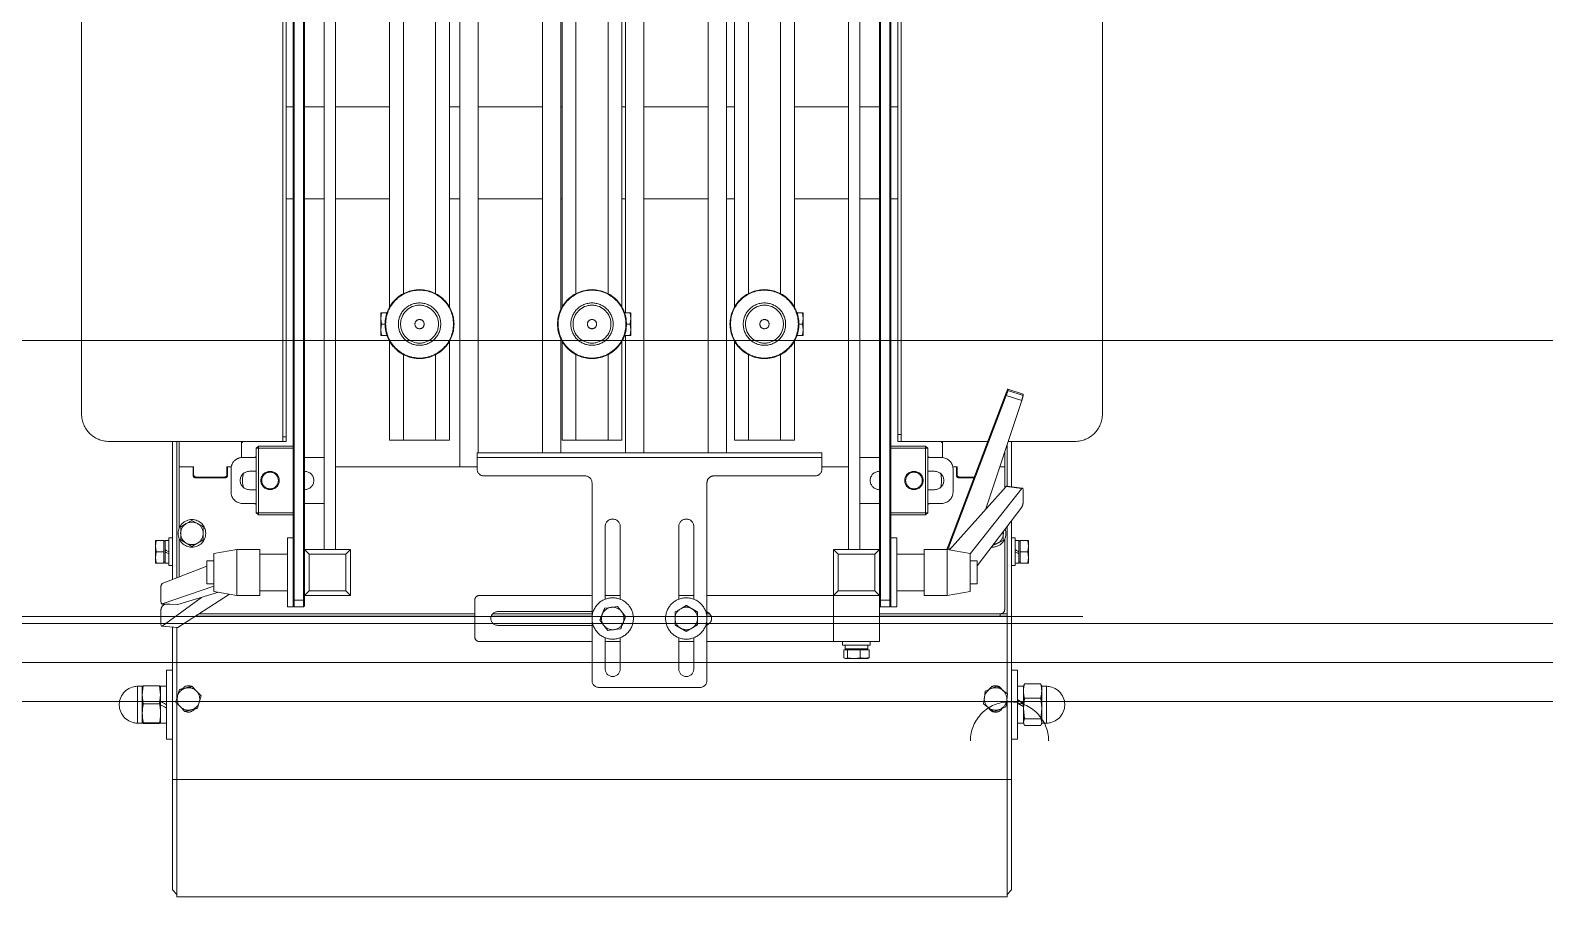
# Model space of a CAD drawing. Extents: x -681219 to -550379, y -242630 to -158199.
# Drawn here: x -668273 to -667614, y -215296 to -214919 of the extents above; entities that cross this region are included whole.
import ezdxf

# ---------------------------------------------------------------- set-up
doc = ezdxf.new("R2010")
doc.units = 0
doc.header["$LTSCALE"] = 1000
doc.linetypes.add('DASHED2', pattern=[9.525, 6.35, -3.175])
doc.linetypes.add('HIDDEN', pattern=[9.525, 6.35, -3.175])
doc.layers.get('0').update_dxf_attribs({"linetype": 'CONTINUOUS'})
doc.layers.add('future', color=4, linetype='DASHED2', lineweight=0)

# ---------------------------------------------------------------- blocks, each defined once
blk = doc.blocks.new('A$Caddf9ae6')
at = {"color": 0}
for p, q in [((-1277.67, 1320.97), (-1277.67, -2435.99)), ((-1294.67, 1303.97), (-1294.67, -2418.99)), ((-1260.67, -2418.99), (-1260.67, 1303.97)), ((-1257.67, 651.97), (-1257.67, -2442.03))]:
    blk.add_line(p, q, dxfattribs=at)
at = {"color": 0, "linetype": 'HIDDEN'}
for p, q in [((-1137.67, 1167.97), (-1137.67, -2292.03)), ((-783.51, 660.5), (-1169.51, 660.5)), ((-1181.51, 619.45), (-1181.51, 648.5)), ((-1305.04, 633.65), (-1303.6, 634.1)), ((-1305.04, 626.55), (-1305.04, 633.65)), ((-1304, 634.1), (-1304.45, 633.93)), ((-1304, 636.1), (-1288, 636.1)), ((-1304, 636.1), (-1304, 634.1)), ((-1303.6, 634.1), (-1304, 634.1)), ((-1303.6, 634.1), (-1302.16, 633.65)), ((-1297.64, 634.1), (-1303.6, 634.1)), ((-1302.16, 633.65), (-1297.64, 634.1)), ((-1302.16, 626.55), (-1302.16, 633.65)), ((-1297.64, 634.1), (-1293.12, 633.65)), ((-1290.04, 634.1), (-1297.64, 634.1)), ((-1293.12, 626.55), (-1293.12, 633.65)), ((-1288, 634.1), (-1290.04, 634.1)), ((-1288, 634.1), (-1288, 636.1)), ((-1287.55, 633.93), (-1288, 634.1)), ((-1286.96, 633.65), (-1287.58, 633.84)), ((-1286.96, 626.55), (-1286.96, 633.65)), ((-1303.6, 626.1), (-1305.04, 626.55)), ((-1304.45, 626.27), (-1304, 626.1)), ((-1304.05, 626.1), (-1304.05, 623.5)), ((-1296.8, 626.1), (-1303.88, 626.1)), ((-1302.16, 626.55), (-1303.6, 626.1)), ((-1297.64, 626.1), (-1302.16, 626.55)), ((-1293.12, 626.55), (-1297.64, 626.1)), ((-1295.29, 626.1), (-1296.8, 626.1)), ((-1287.95, 626.1), (-1295.29, 626.1)), ((-1295.29, 626.1), (-1295.29, 626.1)), ((-1288, 626.1), (-1287.55, 626.27)), ((-1287.95, 623.5), (-1287.95, 626.1)), ((-1287.58, 626.36), (-1286.96, 626.55)), ((-1234.39, 628.07), (-1231.95, 628.35)), ((-1234.39, 628.35), (-1231.95, 628.35)), ((-1234.39, 624.7), (-1234.39, 628.07)), ((-1231.95, 628.35), (-1229.5, 628.07)), ((-1227.06, 628.35), (-1231.95, 628.35)), ((-1229.5, 628.07), (-1227.06, 628.35)), ((-1229.5, 624.7), (-1229.5, 628.07)), ((-1227.06, 628.35), (-1224.61, 628.07)), ((-1224.61, 628.35), (-1227.06, 628.35)), ((-1224.61, 624.7), (-1224.61, 628.07)), ((-1203.01, 626), (-1207.56, 626)), ((-1202.68, 625.99), (-1203.01, 626)), ((-1202.39, 625.95), (-1202.68, 625.99)), ((-1202.15, 625.9), (-1202.39, 625.95)), ((-1201.98, 625.82), (-1202.15, 625.9)), ((-1201.87, 625.72), (-1201.98, 625.82)), ((-1201.84, 625.62), (-1201.87, 625.72)), ((-1161.58, 626), (-1159.39, 619.35)), ((-1161.58, 626), (-1160.97, 626)), ((-1158.79, 619.35), (-1160.97, 626)), ((-1160.97, 626), (-1160.95, 626)), ((-1158.77, 619.35), (-1160.95, 626)), ((-1376.5, 621), (-1378.5, 619)), ((-1376.5, 621), (-1328.5, 621)), ((-1328.5, 619), (-1328.5, 621)), ((-1328.5, 621), (-1215.91, 621)), ((-1281, 623.5), (-1311, 623.5)), ((-1311, 623.5), (-1311, 621)), ((-1291.33, 619.21), (-1294.13, 618.85)), ((-1281, 621), (-1281, 623.5)), ((-1235.57, 606), (-1210.17, 625.38)), ((-1235.5, 622.6), (-1223.5, 622.6)), ((-1235.5, 622.6), (-1235.5, 621)), ((-1234.44, 624.2), (-1230.42, 624.2)), ((-1234.44, 624.2), (-1234.44, 622.6)), ((-1232.55, 624.7), (-1234.39, 624.7)), ((-1234.39, 624.65), (-1233.94, 624.2)), ((-1231.34, 624.7), (-1232.55, 624.7)), ((-1229.5, 624.7), (-1231.34, 624.7)), ((-1202.01, 625.38), (-1230.46, 603)), ((-1230.12, 623.67), (-1230.42, 624.2)), ((-1230.42, 624.2), (-1229.5, 624.2)), ((-1229.81, 623.14), (-1230.12, 623.67)), ((-1229.5, 622.6), (-1229.81, 623.14)), ((-1227.66, 624.7), (-1229.5, 624.7)), ((-1229.5, 624.2), (-1229.19, 623.66)), ((-1229.5, 624.2), (-1224.56, 624.2)), ((-1229.19, 623.66), (-1228.88, 623.13)), ((-1228.88, 623.13), (-1228.58, 622.6)), ((-1226.45, 624.7), (-1227.66, 624.7)), ((-1224.61, 624.7), (-1226.45, 624.7)), ((-1225.06, 624.2), (-1224.61, 624.65)), ((-1224.56, 622.6), (-1224.56, 624.2)), ((-1223.5, 621), (-1223.5, 622.6)), ((-1163.69, 625.38), (-1211.21, 609.56)), ((-1202.01, 625.38), (-1201.89, 625.5)), ((-1201.06, 618.65), (-1202.01, 625.38)), ((-1201.89, 625.5), (-1201.84, 625.62)), ((-1200.9, 618.96), (-1201.84, 625.65)), ((-1201.19, 621), (-1181.51, 621)), ((-1161.48, 618.65), (-1163.69, 625.38)), ((-1159.39, 619.35), (-1158.79, 619.35)), ((-1379.5, 619), (-1379.5, 258)), ((-1379.5, 619), (-1328.5, 619)), ((-1328.5, 258), (-1328.5, 619)), ((-1328.5, 619), (-1294.23, 619)), ((-1298.02, 615.88), (-1299.1, 613.27)), ((-1296.93, 618.48), (-1298.02, 615.88)), ((-1294.13, 618.85), (-1296.93, 618.48)), ((-1291.17, 619), (-1257.51, 619)), ((-1288.98, 612.12), (-1287.9, 614.73)), ((-1257.51, 619), (-1257.51, 563.5)), ((-1257.5, 619), (-1257.51, 619)), ((-1257.5, 619), (-1256.5, 619)), ((-1257.5, 616), (-1257.5, 619)), ((-1256.5, 616), (-1257.5, 616)), ((-1257.5, 616), (-1257.5, 563.5)), ((-1218.53, 619), (-1256.5, 619)), ((-1256.5, 619), (-1256.5, 616)), ((-1256.5, 563.5), (-1256.5, 616)), ((-1254.5, 618), (-1223.9, 618)), ((-1201.06, 618.65), (-1228.66, 593.93)), ((-1161.48, 618.65), (-1227.82, 593.52)), ((-1225.85, 614.74), (-1226.97, 612.56)), ((-1226.61, 593.52), (-1160.39, 618.65)), ((-1224.55, 617.25), (-1225.85, 614.74)), ((-1222.3, 617.37), (-1221.49, 617.44)), ((-1220.58, 617.44), (-1221.73, 617.38)), ((-1221.73, 617.38), (-1221.09, 617.37)), ((-1221.49, 617.44), (-1221.21, 617.43)), ((-1221.09, 617.37), (-1220.72, 617.33)), ((-1201.79, 618), (-1192.5, 618)), ((-1182.85, 619), (-1200.91, 619)), ((-1192.5, 618), (-1192.5, 615.79)), ((-1192.5, 618), (-1185.86, 618)), ((-1295.67, 608.79), (-1292.87, 609.15)), ((-1292.87, 609.15), (-1290.07, 609.52)), ((-1290.07, 609.52), (-1288.98, 612.12)), ((-1233.5, 606), (-1243.5, 606)), ((-1243.5, 606), (-1243.5, 603)), ((-1233.5, 603), (-1233.5, 606)), ((-1181.51, 573.01), (-1181.51, 610.64)), ((-1246.74, 603), (-1248.5, 593)), ((-1230.26, 603), (-1246.74, 603)), ((-1228.5, 593), (-1230.26, 603)), ((-1197.3, 598), (-1197.3, 604.64)), ((-1197, 601), (-1197.3, 601)), ((-1197, 604.76), (-1197, 598.25)), ((-1228.5, 593), (-1248.5, 593)), ((-1248.5, 593), (-1248.5, 583)), ((-1228.54, 593.24), (-1227.82, 593.52)), ((-1228.5, 593), (-1227.97, 593)), ((-1228.5, 583), (-1228.5, 593)), ((-1227.82, 593.52), (-1228.11, 594.42)), ((-1227.97, 593), (-1226.61, 593.52)), ((-1193.5, 595.5), (-1203.5, 595.5)), ((-1192.5, 597), (-1196.3, 597)), ((-1196, 597.25), (-1192.5, 597.25)), ((-1192.5, 597.25), (-1192.5, 595.4)), ((-1192.5, 595.4), (-1192.5, 597)), ((-1208.5, 590.5), (-1208.5, 584.5)), ((-1202.5, 587.5), (-1202.5, 584.5)), ((-1194.5, 584.5), (-1194.5, 587.5)), ((-1181.51, 591), (-1188.52, 591)), ((-1188.5, 584.5), (-1188.5, 590.5)), ((-1182, 590.5), (-1182, 591)), ((-1182, 590.5), (-1181.51, 590.5)), ((-1228.5, 583), (-1248.5, 583)), ((-1246.5, 583), (-1246.5, 571)), ((-1230.5, 571), (-1230.5, 583)), ((-1213.5, 583.5), (-1212.5, 584.5)), ((-1213.5, 568.5), (-1213.5, 583.5)), ((-1213.5, 583.5), (-1212.5, 583.5)), ((-1212.5, 583.5), (-1212.5, 584.5)), ((-1212.5, 584.5), (-1184.5, 584.5)), ((-1212.5, 583.5), (-1212.5, 568.5)), ((-1184.5, 583.5), (-1212.5, 583.5)), ((-1208.89, 584.5), (-1208.5, 585.13)), ((-1188.5, 585.13), (-1188.11, 584.5)), ((-1184.5, 583.5), (-1184.5, 584.5)), ((-1183.5, 583.5), (-1184.5, 584.5)), ((-1184.5, 568.5), (-1184.5, 583.5)), ((-1184.5, 583.5), (-1183.5, 583.5)), ((-1183.5, 583.5), (-1183.5, 568.5)), ((-939.5, 573.01), (-1181.51, 573.01)), ((-1181.51, 573), (-1181.51, 573.01)), ((-1253.5, 571), (-1223.5, 571)), ((-1253.5, 571), (-1253.5, 568.5)), ((-1253.5, 568), (-1253, 568.5)), ((-1253.5, 568.5), (-1253, 568.5)), ((-1250.5, 568), (-1253.5, 568)), ((-1253.5, 564), (-1253.5, 568)), ((-1253, 568.5), (-1250.5, 568.5)), ((-1250.5, 568), (-1250.5, 568.5)), ((-1250.5, 568.5), (-716.5, 568.5)), ((-716.5, 568), (-1250.5, 568)), ((-1250.5, 568), (-1250.5, 564)), ((-1223.5, 568.5), (-1223.5, 571)), ((-1181.51, 571.5), (-1181.51, 573)), ((-1181.51, 573), (-1178.51, 573)), ((-1178.51, 571.5), (-1181.51, 571.5)), ((-1178.51, 573), (-1178.51, 571.5)), ((-839.51, 573), (-1178.51, 573)), ((-839.51, 571.5), (-1178.51, 571.5)), ((-1076, 571.5), (-1076, 568.5)), ((-1036, 571.5), (-1036, 568.5)), ((-1268.5, 543.5), (-1268.5, 563.5)), ((-1268.5, 563.5), (-1253, 563.5)), ((-1253.5, 564), (-1250.5, 564)), ((-1253, 563.5), (-1253.5, 564)), ((-1250.5, 563.5), (-1253, 563.5)), ((-1250.5, 564), (-716.5, 564)), ((-1250.5, 563.5), (-1250.5, 564)), ((-741.66, 563.5), (-1250.5, 563.5)), ((-1248.5, 543.5), (-1248.5, 563.5)), ((-1246.5, 561.5), (-1248.5, 563.5)), ((-1246.5, 561.5), (-1246.5, 545.5)), ((-1230.5, 561.5), (-1246.5, 561.5)), ((-1228.5, 563.5), (-1230.5, 561.5)), ((-1230.5, 545.5), (-1230.5, 561.5)), ((-1228.5, 563.5), (-1228.5, 543.5)), ((-1208.5, 563.5), (-1208.5, 555)), ((-1188.5, 555), (-1188.5, 563.5)), ((-1076, 563.5), (-1076, 555)), ((-1036, 563.5), (-1036, 555)), ((-1275.76, 558.63), (-1275.85, 558.39)), ((-1275.85, 557.07), (-1275.85, 558.39)), ((-1275.85, 557.07), (-1275.85, 552.39)), ((-1275.85, 552.39), (-1275.57, 555.14)), ((-1275.57, 559), (-1275.71, 558.61)), ((-1272.2, 559), (-1275.57, 559)), ((-1272.2, 555.14), (-1275.57, 555.14)), ((-1272.2, 559), (-1272.2, 557.55)), ((-1271.7, 557.94), (-1272.2, 558.44)), ((-1272.2, 556.59), (-1272.2, 555.14)), ((-1272.2, 555.14), (-1272.2, 553.07)), ((-1271.7, 548.56), (-1271.7, 558.44)), ((-1270.1, 558.44), (-1271.7, 558.44)), ((-1270.1, 548.4), (-1270.1, 559.5)), ((-1268.5, 559.5), (-1270.1, 559.5)), ((-753.5, 555), (-1228.5, 555)), ((-1275.57, 549.64), (-1275.85, 552.39)), ((-1275.85, 552.39), (-1275.85, 548.82)), ((-1275.85, 548.82), (-1275.57, 549.64)), ((-1275.57, 548), (-1275.85, 548.82)), ((-1275.85, 548.82), (-1275.85, 548.61)), ((-1275.85, 548.61), (-1275.76, 548.37)), ((-1272.2, 549.64), (-1275.57, 549.64)), ((-1272.2, 548), (-1275.57, 548)), ((-1272.2, 553.07), (-1272.2, 551.7)), ((-1272.2, 551.7), (-1272.2, 549.64)), ((-1272.2, 549.64), (-1272.2, 549.02)), ((-1272.2, 548.56), (-1271.7, 549.06)), ((-1272.2, 549.02), (-1272.2, 548.62)), ((-1272.2, 548.62), (-1272.2, 548)), ((-1271.7, 548.56), (-1270.1, 548.56)), ((-1270.1, 547.5), (-1270.1, 548.4)), ((-1270.1, 547.5), (-1268.5, 547.5)), ((-1228.5, 550), (-753.5, 550)), ((-1192.5, 538.5), (-1192.5, 550)), ((-1076, 550), (-1076, 526.5)), ((-1036, 550), (-1036, 526.5)), ((-1268.5, 543.5), (-1268.5, 488.5)), ((-1268.5, 543.5), (-1248.5, 543.5)), ((-1246.5, 545.5), (-1248.5, 543.5)), ((-1248.5, 488.5), (-1248.5, 543.5)), ((-1228.5, 543.5), (-1248.5, 543.5)), ((-1246.5, 545.5), (-1230.5, 545.5)), ((-1228.5, 543.5), (-1230.5, 545.5)), ((-1196.5, 535.5), (-1196.5, 491.5)), ((-1188.51, 538.5), (-1193.5, 538.5)), ((-1188.51, 388.5), (-1188.51, 538.5)), ((-1188.51, 538.5), (-1186.5, 538.5)), ((-1186.5, 538.5), (-1186.5, 388.5)), ((-1135.39, 530.07), (-1132.95, 530.35)), ((-1135.39, 530.35), (-1132.95, 530.35)), ((-1135.39, 527.68), (-1135.39, 530.07)), ((-1132.95, 530.35), (-1130.5, 530.07)), ((-1128.06, 530.35), (-1132.95, 530.35)), ((-1130.5, 530.07), (-1128.06, 530.35)), ((-1130.5, 528.5), (-1130.5, 530.07)), ((-1128.06, 530.35), (-1125.61, 530.07)), ((-1125.61, 530.35), (-1128.06, 530.35)), ((-1125.61, 527.68), (-1125.61, 530.07)), ((-1181, 526.5), (-1137.98, 526.5)), ((-1181, 520.5), (-1181, 526.5)), ((-1181, 506.5), (-1181, 520.5)), ((-1181, 520.5), (-1143.77, 520.5)), ((-1123.02, 526.5), (-887.98, 526.5)), ((-1117.23, 520.5), (-893.77, 520.5)), ((-1181, 506.5), (-1143.77, 506.5)), ((-1181, 500.5), (-1181, 506.5)), ((-1117.23, 506.5), (-893.77, 506.5)), ((-782.5, 497), (-1186.5, 497)), ((-1181, 500.5), (-1137.98, 500.5)), ((-1123.02, 500.5), (-887.98, 500.5)), ((-1076, 500.5), (-1076, 497)), ((-1036, 500.5), (-1036, 497)), ((-1199.5, 488.5), (-1285.5, 488.5)), ((-1257.51, 490.33), (-1257.51, 488.5)), ((-1257.5, 490.33), (-1257.5, 488.5)), ((-1256.5, 488.5), (-1256.5, 489.74)), ((-1186.5, 489), (-782.5, 489)), ((-1076, 489), (-1076, 461)), ((-1036, 489), (-1036, 461)), ((-1288.5, 485.5), (-1288.5, 441.5)), ((-1266.89, 482.75), (-1280.5, 482.75)), ((-1268.5, 482.75), (-1268.5, 476.25)), ((-1262.74, 481.93), (-1264.15, 479.48)), ((-1263.07, 481.37), (-1263.01, 481.52)), ((-1263.01, 481.52), (-1262.49, 482.42)), ((-1261.34, 484.38), (-1262.74, 481.93)), ((-1258.51, 484.39), (-1261.34, 484.38)), ((-1255.69, 484.4), (-1258.51, 484.39)), ((-1254.23, 481.99), (-1254.02, 481.58)), ((-1218.5, 482.75), (-1250.11, 482.75)), ((-1248.5, 476.25), (-1248.5, 482.75)), ((-1280.5, 476.25), (-1266.89, 476.25)), ((-1263.03, 477.53), (-1263.06, 477.59)), ((-1262.51, 476.61), (-1263.03, 477.53)), ((-1261.31, 474.6), (-1258.49, 474.61)), ((-1258.49, 474.61), (-1255.66, 474.62)), ((-1255.66, 474.62), (-1254.26, 477.07)), ((-1254.26, 477.07), (-1252.85, 479.52)), ((-1250.11, 476.25), (-1218.5, 476.25)), ((-782.5, 461), (-1186.5, 461)), ((-1135.39, 455.07), (-1132.95, 455.35)), ((-1135.39, 455.35), (-1132.95, 455.35)), ((-1135.39, 452.68), (-1135.39, 455.07)), ((-1132.95, 455.35), (-1130.5, 455.07)), ((-1128.06, 455.35), (-1132.95, 455.35)), ((-1130.5, 455.07), (-1128.06, 455.35)), ((-1130.5, 453.5), (-1130.5, 455.07)), ((-1128.06, 455.35), (-1125.61, 455.07)), ((-1125.61, 455.35), (-1128.06, 455.35)), ((-1125.61, 452.68), (-1125.61, 455.07)), ((-1266.89, 450.75), (-1280.5, 450.75)), ((-1268.5, 450.75), (-1268.5, 444.25)), ((-1263.34, 448.18), (-1263.74, 445.39)), ((-1262.95, 450.98), (-1263.34, 448.18)), ((-1260.53, 452), (-1260.27, 452.11)), ((-1255.49, 451.35), (-1257.71, 453.09)), ((-1253.26, 449.61), (-1255.49, 451.35)), ((-1253.66, 446.82), (-1253.26, 449.61)), ((-1218.5, 450.75), (-1250.11, 450.75)), ((-1248.5, 444.25), (-1248.5, 450.75)), ((-1186.5, 453), (-1135.39, 453)), ((-1181, 451.5), (-1137.98, 451.5)), ((-1181, 445.5), (-1181, 451.5)), ((-1125.61, 453), (-886.14, 453)), ((-1123.02, 451.5), (-887.98, 451.5)), ((-1076, 453), (-1076, 451.5)), ((-1036, 453), (-1036, 451.5)), ((-1280.5, 444.25), (-1266.89, 444.25)), ((-1263.74, 445.39), (-1261.51, 443.65)), ((-1261.26, 443.41), (-1261.77, 443.8)), ((-1261.51, 443.65), (-1259.29, 441.91)), ((-1256.5, 442.98), (-1256.97, 442.8)), ((-1254.05, 444.02), (-1253.66, 446.82)), ((-1250.11, 444.25), (-1218.5, 444.25)), ((-1181, 431.5), (-1181, 445.5)), ((-1181, 445.5), (-1143.77, 445.5)), ((-1117.23, 445.5), (-893.77, 445.5)), ((-1285.5, 438.5), (-1199.5, 438.5)), ((-1268.5, 438.5), (-1268.5, 389.5)), ((-1261.5, 438.5), (-1261.5, 397.5)), ((-1257.51, 438.5), (-1257.51, 394.67)), ((-1257.5, 438.5), (-1257.5, 394.67)), ((-1256.5, 395.26), (-1256.5, 438.5)), ((-1255.5, 397.5), (-1255.5, 438.5)), ((-1248.5, 389.5), (-1248.5, 438.5)), ((-1196.5, 435.5), (-1196.5, 391.5)), ((-1181, 431.5), (-1143.77, 431.5)), ((-1181, 425.5), (-1181, 431.5)), ((-1117.23, 431.5), (-893.77, 431.5)), ((-1137.04, 425), (-1186.5, 425)), ((-1181, 425.5), (-1137.98, 425.5)), ((-887.04, 425), (-1123.96, 425)), ((-1123.02, 425.5), (-887.98, 425.5)), ((-1076, 425.5), (-1076, 425)), ((-1036, 425.5), (-1036, 425)), ((-1186.5, 417), (-782.5, 417)), ((-1076, 417), (-1076, 389)), ((-1036, 417), (-1036, 389)), ((-782.5, 389), (-1186.5, 389)), ((-1266.5, 387.5), (-1250.5, 387.5)), ((-1257.51, 387.5), (-1257.51, 265.93)), ((-1257.5, 387.5), (-1257.5, 265.95)), ((-1256.5, 267.5), (-1256.5, 387.5)), ((-1193.5, 388.5), (-1188.51, 388.5)), ((-1192.5, 327), (-1192.5, 388.5)), ((-1186.5, 388.5), (-1188.51, 388.5)), ((-1192.5, 381), (-782.5, 381)), ((-1181, 376.5), (-1137.98, 376.5)), ((-1181, 370.5), (-1181, 376.5)), ((-1123.02, 376.5), (-887.98, 376.5)), ((-1076, 381), (-1076, 376.5)), ((-1036, 381), (-1036, 376.5)), ((-1181, 356.5), (-1181, 370.5)), ((-1181, 370.5), (-1143.77, 370.5)), ((-1117.23, 370.5), (-893.77, 370.5)), ((-1181, 356.5), (-1143.77, 356.5)), ((-1181, 350.5), (-1181, 356.5)), ((-1117.23, 356.5), (-893.77, 356.5)), ((-1181, 350.5), (-1137.98, 350.5)), ((-1135.39, 349.32), (-1135.39, 346.93)), ((-1125.61, 349.32), (-1125.61, 346.93)), ((-1123.02, 350.5), (-887.98, 350.5)), ((-1076, 350.5), (-1076, 327)), ((-1036, 350.5), (-1036, 327)), ((-1132.95, 346.65), (-1135.39, 346.93)), ((-1135.39, 346.65), (-1132.95, 346.65)), ((-1130.5, 346.93), (-1132.95, 346.65)), ((-1132.95, 346.65), (-1128.06, 346.65)), ((-1130.5, 348.5), (-1130.5, 346.93)), ((-1128.06, 346.65), (-1130.5, 346.93)), ((-1125.61, 346.93), (-1128.06, 346.65)), ((-1125.61, 346.65), (-1128.06, 346.65)), ((-1248.5, 313.5), (-1248.5, 333.5)), ((-1248.5, 333.5), (-1246.5, 331.5)), ((-1248.5, 333.5), (-1228.5, 333.5)), ((-1246.5, 331.5), (-1246.5, 315.5)), ((-1230.5, 331.5), (-1246.5, 331.5)), ((-1230.5, 331.5), (-1228.5, 333.5)), ((-1230.5, 315.5), (-1230.5, 331.5)), ((-1228.5, 333.5), (-1228.5, 313.5)), ((-753.5, 327), (-1228.5, 327)), ((-1228.5, 322), (-753.5, 322)), ((-1208.5, 322), (-1208.5, 313.5)), ((-1188.5, 313.5), (-1188.5, 322)), ((-1076, 322), (-1076, 313.5)), ((-1036, 322), (-1036, 313.5)), ((-1253, 313.5), (-1253.5, 313)), ((-1250.5, 313), (-1253.5, 313)), ((-1253.5, 309), (-1253.5, 313)), ((-1253, 313.5), (-1250.5, 313.5)), ((-1250.5, 313.5), (-741.66, 313.5)), ((-1250.5, 313.5), (-1250.5, 313)), ((-716.5, 313), (-1250.5, 313)), ((-1250.5, 313), (-1250.5, 309)), ((-1248.5, 313.5), (-1246.5, 315.5)), ((-1246.5, 315.5), (-1230.5, 315.5)), ((-1230.5, 315.5), (-1228.5, 313.5)), ((-1253.5, 309), (-1250.5, 309)), ((-1253.5, 309), (-1253, 308.5)), ((-1253, 308.5), (-1253.5, 308.5)), ((-1253.5, 308.5), (-1253.5, 306)), ((-1244.23, 306), (-1253.5, 306)), ((-1250.5, 308.5), (-1253, 308.5)), ((-1250.5, 309), (-716.5, 309)), ((-1250.5, 309), (-1250.5, 308.5)), ((-716.5, 308.5), (-1250.5, 308.5)), ((-1246.5, 306), (-1246.5, 294)), ((-1223.5, 306), (-1244.23, 306)), ((-1230.5, 294), (-1230.5, 306)), ((-1223.5, 306), (-1223.5, 308.5)), ((-1213.5, 293.5), (-1213.5, 308.5)), ((-1212.5, 308.5), (-1212.5, 293.5)), ((-1184.5, 293.5), (-1184.5, 308.5)), ((-1183.5, 308.5), (-1183.5, 293.5)), ((-1181.51, 304), (-1181.51, 305.5)), ((-1181.51, 305.5), (-1179.51, 305.5)), ((-1179.51, 304), (-1181.51, 304)), ((-1181.51, 304), (-1181.51, 303.99)), ((-939.5, 303.99), (-1181.51, 303.99)), ((-1181.51, 303.99), (-1181.51, 228.5)), ((-1179.51, 305.5), (-1179.51, 304)), ((-839.51, 305.5), (-1179.51, 305.5)), ((-839.51, 304), (-1179.51, 304)), ((-1076, 308.5), (-1076, 305.5)), ((-1036, 308.5), (-1036, 305.5)), ((-1248.5, 294), (-1228.5, 294)), ((-1248.5, 294), (-1248.5, 284)), ((-1228.5, 284), (-1228.5, 294)), ((-1212.5, 293.5), (-1213.5, 293.5)), ((-1212.5, 292.5), (-1213.5, 293.5)), ((-1212.5, 293.5), (-1184.5, 293.5)), ((-1212.5, 292.5), (-1212.5, 293.5)), ((-1184.5, 292.5), (-1212.5, 292.5)), ((-1208.89, 292.5), (-1208.5, 291.87)), ((-1208.5, 292.5), (-1208.5, 286.5)), ((-1202.5, 292.5), (-1202.5, 289.5)), ((-1194.5, 289.5), (-1194.5, 292.5)), ((-1188.5, 286.5), (-1188.5, 292.5)), ((-1188.5, 291.87), (-1188.11, 292.5)), ((-1183.5, 293.5), (-1184.5, 293.5)), ((-1184.5, 292.5), (-1184.5, 293.5)), ((-1184.5, 292.5), (-1183.5, 293.5)), ((-1248.5, 284), (-1228.5, 284)), ((-1248.5, 284), (-1246.74, 274)), ((-1230.26, 274), (-1228.5, 284)), ((-1181.51, 286), (-1188.52, 286)), ((-1182, 286), (-1182, 286.5)), ((-1181.51, 286.5), (-1182, 286.5)), ((-1262.41, 258.35), (-1247.93, 280.78)), ((-1203.5, 281.5), (-1193.5, 281.5)), ((-1197.3, 266), (-1197.3, 279)), ((-1197, 278.75), (-1197, 266.25)), ((-1196.3, 280), (-1192.5, 280)), ((-1192.5, 279.75), (-1196, 279.75)), ((-1192.5, 279.75), (-1192.5, 281.6)), ((-1192.5, 280), (-1192.5, 281.6)), ((-1252.47, 258.35), (-1247.1, 276.05)), ((-1252.2, 251.62), (-1244.46, 274)), ((-1246.74, 274), (-1230.26, 274)), ((-1243.5, 274), (-1243.5, 271)), ((-1243.5, 271), (-1233.5, 271)), ((-1235.7, 271), (-1243.24, 251.62)), ((-1233.5, 271), (-1233.5, 274)), ((-1197.3, 276), (-1197, 276)), ((-1294.85, 267.7), (-1297.57, 266.92)), ((-1292.14, 268.48), (-1294.85, 267.7)), ((-1290.11, 266.52), (-1292.14, 268.48)), ((-1288.07, 264.56), (-1290.11, 266.52)), ((-1261.85, 251.62), (-1249.35, 268.62)), ((-1225.73, 266.95), (-1227.15, 264.5)), ((-1227.15, 264.5), (-1225.73, 262.06)), ((-1224.32, 269.39), (-1225.73, 266.95)), ((-1221.49, 269.44), (-1222.07, 269.41)), ((-1220.95, 269.41), (-1221.49, 269.44)), ((-1217.27, 266.95), (-1218.68, 269.39)), ((-1215.85, 264.5), (-1217.27, 266.95)), ((-1217.27, 262.06), (-1215.85, 264.5)), ((-1197.3, 270), (-1197, 270)), ((-1192.5, 265), (-1196.3, 265)), ((-1196, 265.25), (-1192.5, 265.25)), ((-1192.5, 259), (-1192.5, 265.25)), ((-1192.5, 259), (-1192.5, 265)), ((-1379.5, 258), (-1328.5, 258)), ((-1378.5, 258), (-1376.5, 256)), ((-1328.5, 258), (-1328.5, 256)), ((-1328.5, 258), (-1295.36, 258)), ((-1298.93, 261.44), (-1296.89, 259.48)), ((-1296.89, 259.48), (-1294.86, 257.52)), ((-1294.86, 257.52), (-1292.15, 258.3)), ((-1293.19, 258), (-1262.44, 258)), ((-1292.15, 258.3), (-1289.43, 259.08)), ((-1262.46, 258.17), (-1261.9, 251.46)), ((-1262.41, 258.35), (-1261.85, 251.62)), ((-1252.48, 258.26), (-1252.21, 251.55)), ((-1252.47, 258.35), (-1252.2, 251.62)), ((-1240.76, 258), (-1181.51, 258)), ((-1223.9, 259), (-1240.37, 259)), ((-1225.73, 262.06), (-1224.32, 259.61)), ((-1221.63, 259.56), (-1221.14, 259.57)), ((-1192.5, 259), (-1219.1, 259)), ((-1218.68, 259.61), (-1217.27, 262.06)), ((-1217.39, 261.76), (-1217.07, 262.31)), ((-1192.5, 259), (-1181.51, 259)), ((-1328.5, 256), (-1376.5, 256)), ((-1262.28, 256), (-1328.5, 256)), ((-1311, 256), (-1311, 253.5)), ((-1311, 253.5), (-1281, 253.5)), ((-1304.17, 250.45), (-1303.99, 250.9)), ((-1304.17, 250.45), (-1304.17, 243.35)), ((-1304.05, 253.5), (-1304.05, 250.9)), ((-1304.05, 250.9), (-1296, 250.9)), ((-1303.99, 250.9), (-1303.82, 250.45)), ((-1303.82, 250.45), (-1303.82, 243.35)), ((-1297, 252.64), (-1297.5, 253.5)), ((-1296.5, 251.77), (-1297, 252.64)), ((-1296, 250.9), (-1296.5, 251.77)), ((-1296, 253.5), (-1295.5, 252.63)), ((-1296, 250.9), (-1294.5, 250.9)), ((-1295.64, 250.45), (-1291.74, 250.9)), ((-1295.64, 250.45), (-1295.64, 243.35)), ((-1295.5, 252.63), (-1295, 251.76)), ((-1295, 251.76), (-1294.5, 250.9)), ((-1294.5, 250.9), (-1287.95, 250.9)), ((-1291.74, 250.9), (-1287.83, 250.45)), ((-1287.83, 250.45), (-1288.01, 250.9)), ((-1287.95, 250.9), (-1287.95, 253.5)), ((-1287.83, 250.45), (-1287.83, 243.35)), ((-1281, 253.5), (-1281, 256)), ((-1261.85, 251.62), (-1261.9, 251.5)), ((-1261.9, 251.5), (-1261.88, 251.38)), ((-1261.88, 251.38), (-1261.78, 251.28)), ((-1261.78, 251.28), (-1261.61, 251.18)), ((-1261.61, 251.18), (-1261.38, 251.1)), ((-1261.38, 251.1), (-1261.09, 251.05)), ((-1261.09, 251.05), (-1260.75, 251.01)), ((-1260.75, 251.01), (-1260.39, 251)), ((-1260.39, 251), (-1255.52, 251)), ((-1252.26, 252.72), (-1253.11, 251.62)), ((-1252.2, 251.62), (-1252.21, 251.5)), ((-1252.21, 251.5), (-1252.14, 251.38)), ((-1252.14, 251.38), (-1251.99, 251.28)), ((-1251.99, 251.28), (-1251.78, 251.18)), ((-1251.78, 251.18), (-1251.51, 251.1)), ((-1251.51, 251.1), (-1251.19, 251.05)), ((-1251.19, 251.05), (-1250.83, 251.01)), ((-1250.83, 251.01), (-1250.45, 251)), ((-1250.45, 251), (-1245.46, 251)), ((-1181.51, 256), (-1241.54, 256)), ((-1235.5, 256), (-1235.5, 254.4)), ((-1223.5, 254.4), (-1235.5, 254.4)), ((-1234.44, 254.4), (-1234.44, 252.8)), ((-1229.5, 252.8), (-1234.44, 252.8)), ((-1233.94, 252.8), (-1234.39, 252.35)), ((-1234.39, 252.3), (-1234.39, 248.93)), ((-1234.39, 252.3), (-1232.55, 252.3)), ((-1232.55, 252.3), (-1231.34, 252.3)), ((-1231.34, 252.3), (-1229.5, 252.3)), ((-1230.12, 253.87), (-1230.42, 254.4)), ((-1229.81, 253.34), (-1230.12, 253.87)), ((-1229.5, 252.8), (-1229.81, 253.34)), ((-1229.5, 254.4), (-1229.19, 253.86)), ((-1228.58, 252.8), (-1229.5, 252.8)), ((-1229.5, 252.3), (-1229.5, 248.93)), ((-1229.5, 252.3), (-1227.66, 252.3)), ((-1229.19, 253.86), (-1228.88, 253.33)), ((-1228.88, 253.33), (-1228.58, 252.8)), ((-1224.56, 252.8), (-1228.58, 252.8)), ((-1227.66, 252.3), (-1226.45, 252.3)), ((-1226.45, 252.3), (-1224.61, 252.3)), ((-1224.61, 252.35), (-1225.06, 252.8)), ((-1224.61, 252.3), (-1224.61, 248.93)), ((-1224.56, 252.8), (-1224.56, 254.4)), ((-1223.5, 254.4), (-1223.5, 256)), ((-1231.95, 248.65), (-1234.39, 248.93)), ((-1234.39, 248.65), (-1231.95, 248.65)), ((-1229.5, 248.93), (-1231.95, 248.65)), ((-1231.95, 248.65), (-1227.06, 248.65)), ((-1227.06, 248.65), (-1229.5, 248.93)), ((-1224.61, 248.93), (-1227.06, 248.65)), ((-1224.61, 248.65), (-1227.06, 248.65)), ((-1303.99, 242.9), (-1304.17, 243.35)), ((-1304, 242.9), (-1304, 240.9)), ((-1288, 240.9), (-1304, 240.9)), ((-1303.82, 243.35), (-1303.99, 242.9)), ((-1303.99, 242.9), (-1299.73, 242.9)), ((-1299.73, 242.9), (-1291.74, 242.9)), ((-1291.74, 242.9), (-1295.64, 243.35)), ((-1287.83, 243.35), (-1291.74, 242.9)), ((-1291.74, 242.9), (-1288, 242.9)), ((-1288.01, 242.9), (-1287.83, 243.35)), ((-1288, 240.9), (-1288, 242.9)), ((-783.51, 216.5), (-1169.51, 216.5))]:
    blk.add_line(p, q, dxfattribs=at)
for centre, radius in [((-1198.5, 578.5), 4), ((-1198.5, 578.5), 3.6), ((-1130.5, 513.5), 15), ((-1130.5, 513.5), 14.75), ((-1130.5, 513.5), 9.22), ((-1130.5, 513.5), 8.25), ((-1130.5, 513.5), 2), ((-1258.5, 479.5), 9), ((-1258.5, 447.5), 9), ((-1130.5, 438.5), 15), ((-1130.5, 438.5), 14.75), ((-1130.5, 438.5), 9.22), ((-1130.5, 438.5), 8.25), ((-1130.5, 438.5), 2), ((-1130.5, 363.5), 15), ((-1130.5, 363.5), 14.75), ((-1130.5, 363.5), 9.22), ((-1130.5, 363.5), 8.25), ((-1130.5, 363.5), 2), ((-1198.5, 298.5), 4), ((-1198.5, 298.5), 3.6), ((-1221.5, 264.5), 6)]:
    blk.add_circle(centre, radius, dxfattribs=at)
for centre, radius, start, end in [((-1169.51, 648.5), 12, 90, 180), ((-1296, 636.1), 8, 0, 180), ((-1311.74, 620.07), 17, 270, 90), ((-1207.72, 620.9), 5.1, 88.15956, 118.67984), ((-1157.26, 607.48), 19.01, 103.10935, 109.75611), ((-1296, 614), 3.25, 121.5112, 241.73719), ((-1293.5, 614), 4.89, 157.43837, 217.43837), ((-1293.5, 614), 4.89, 97.43837, 157.43837), ((-1293.5, 614), 4.89, 37.43837, 97.43837), ((-1293.5, 614), 4.89, 337.43837, 37.43837), ((-1291, 614), 3.25, 301.5112, 62.0349), ((-1254.5, 616), 2, 90, 180), ((-1221.5, 612.5), 6, 71.48555, 183.19312), ((-1221.5, 612.5), 4.89, 152.69314, 173.81048), ((-1221.5, 612.5), 4.89, 92.69314, 152.69314), ((-1293.5, 614), 4.89, 217.43837, 277.43837), ((-1293.5, 614), 4.89, 277.43837, 337.43837), ((-1203.5, 590.5), 5, 90, 180), ((-1196.3, 598), 1, 180, 270), ((-1196, 598.25), 1, 180, 270), ((-1193.5, 590.5), 5, 0, 90), ((-1198.5, 587.5), 4, 0, 180), ((-1198.5, 578.5), 12, 75.37421, 104.62579), ((-1198.5, 563.5), 4, 180, 0), ((-1193.5, 535.5), 3, 90, 180), ((-1285.5, 485.5), 3, 90, 180), ((-1258.5, 487.5), 3, 19.47122, 160.52878), ((-1199.5, 491.5), 3, 270, 0), ((-1280.5, 479.5), 3.25, 90, 270), ((-1258.5, 479.5), 4.89, 150.15498, 210.15498), ((-1258.5, 479.5), 4.89, 90.15498, 150.15498), ((-1258.5, 479.5), 4.89, 30.15498, 90.15498), ((-1258.5, 479.5), 4.89, 330.15498, 30.15498), ((-1218.5, 479.5), 3.25, 270, 90), ((-1258.5, 479.5), 4.89, 210.15498, 270.15498), ((-1258.5, 479.5), 4.89, 270.15498, 330.15498), ((-1280.5, 447.5), 3.25, 90, 270), ((-1258.5, 447.5), 4.89, 171.98307, 231.98307), ((-1258.5, 447.5), 4.89, 111.98307, 171.98307), ((-1258.5, 447.5), 4.89, 51.98307, 111.98307), ((-1258.5, 447.5), 4.89, 351.98307, 51.98307), ((-1218.5, 447.5), 3.25, 270, 90), ((-1285.5, 441.5), 3, 180, 270), ((-1258.5, 447.5), 4.89, 231.98307, 291.98307), ((-1258.5, 447.5), 4.89, 291.98307, 351.98307), ((-1199.5, 435.5), 3, 0, 90), ((-1258.5, 397.5), 3, 180, 0), ((-1266.5, 389.5), 2, 180, 270), ((-1250.5, 389.5), 2, 270, 0), ((-1193.5, 391.5), 3, 180, 270), ((-1198.5, 313.5), 4, 0, 180), ((-1203.5, 286.5), 5, 180, 270), ((-1198.5, 289.5), 4, 180, 0), ((-1198.5, 298.5), 12, 255.37378, 284.62622), ((-1193.5, 286.5), 5, 270, 0), ((-1196.3, 279), 1, 90, 180), ((-1196, 278.75), 1, 90, 180), ((-1296, 263), 3.25, 126.64658, 206.44339), ((-1293.5, 263), 4.89, 166.0583, 226.0583), ((-1293.5, 263), 4.89, 106.0583, 166.0583), ((-1293.5, 263), 4.89, 46.0583, 106.0583), ((-1293.5, 263), 4.89, 346.0583, 46.0583), ((-1291, 263), 3.25, 306.64658, 28.04437), ((-1221.5, 264.5), 4.89, 150, 210), ((-1221.5, 264.5), 4.89, 90, 150), ((-1221.5, 264.5), 4.89, 30, 90), ((-1221.5, 264.5), 4.89, 330, 30), ((-1196.3, 266), 1, 180, 270), ((-1196, 266.25), 1, 180, 270), ((-1293.5, 263), 4.89, 226.0583, 286.0583), ((-1293.5, 263), 4.89, 286.0583, 346.0583), ((-1221.5, 264.5), 4.89, 210, 270), ((-1221.5, 264.5), 4.89, 270, 330), ((-1255.2, 254.73), 3.74, 265.11765, 303.91385), ((-1245.06, 253.84), 2.86, 262.04406, 309.41109), ((-1296, 240.9), 8, 180, 0), ((-1169.51, 228.5), 12, 180, 270)]:
    blk.add_arc(centre, radius, start, end, dxfattribs=at)
for centre, major_axis, ratio, start_param, end_param in [((-1296, 623.5), (8.03, -13.94), 0.038269, 1.548748, 1.73632), ((-1296, 626.1), (5.44, -9.44), 0.038269, 1.269708, 1.548748), ((-1296, 626.1), (8.03, -13.94), 0.038269, 1.361177, 1.548748), ((-1161.25, 618.65), (1.87, 0.7), 0.042665, 0.113672, 1.677644), ((-1160.64, 618.65), (1.87, 0.7), 0.042665, 4.832885, 6.396857), ((-1202.88, 618.65), (1.97, 0.32), 0.31878, 5.822433, 6.277007), ((-1260.47, 258.35), (1.99, 0.19), 0.341394, 2.878937, 3.137652), ((-1250.49, 258.35), (2, 0.09), 0.350012, 3.018246, 3.139616)]:
    blk.add_ellipse(centre, major_axis=major_axis, ratio=ratio, start_param=start_param, end_param=end_param, dxfattribs=at)
for points, knots in [([(-1293.12, 633.65), (-1292.86, 633.72), (-1291.84, 633.98), (-1290.81, 634.05), (-1290.04, 634.1)], [0, 0, 0, 0, 0.253073, 1, 1, 1, 1]), ([(-1290.04, 634.1), (-1289.03, 634.02), (-1288, 633.93), (-1286.99, 633.66), (-1286.96, 633.65)], [0, 0, 0, 0, 0.972975, 1, 1, 1, 1]), ([(-1290.04, 626.1), (-1290.81, 626.15), (-1291.84, 626.22), (-1292.86, 626.48), (-1293.12, 626.55)], [0, 0, 0, 0, 0.746927, 1, 1, 1, 1]), ([(-1286.96, 626.55), (-1286.99, 626.54), (-1288, 626.27), (-1289.03, 626.18), (-1290.04, 626.1)], [0, 0, 0, 0, 0.027025, 1, 1, 1, 1]), ([(-1234.39, 628.35), (-1234.39, 628.3), (-1234.39, 628.25), (-1234.39, 628.08), (-1234.39, 628.07)], [0, 0, 0, 0, 0.973014, 1, 1, 1, 1]), ([(-1224.61, 628.07), (-1224.61, 628.08), (-1224.61, 628.25), (-1224.61, 628.3), (-1224.61, 628.35)], [0, 0, 0, 0, 0.026986, 1, 1, 1, 1]), ([(-1289.62, 616.97), (-1290.18, 617.71), (-1290.75, 618.46), (-1291.32, 619.19), (-1291.33, 619.21)], [0, 0, 0, 0, 0.972914, 1, 1, 1, 1]), ([(-1299.1, 613.27), (-1299.08, 613.25), (-1298.52, 612.51), (-1297.94, 611.76), (-1297.38, 611.03)], [0, 0, 0, 0, 0.026986, 1, 1, 1, 1]), ([(-1287.9, 614.73), (-1288.04, 614.92), (-1288.61, 615.66), (-1289.19, 616.41), (-1289.62, 616.97)], [0, 0, 0, 0, 0.253091, 1, 1, 1, 1]), ([(-1221.73, 617.38), (-1222.65, 617.34), (-1223.6, 617.3), (-1224.52, 617.25), (-1224.55, 617.25)], [0, 0, 0, 0, 0.972986, 1, 1, 1, 1]), ([(-1297.38, 611.03), (-1296.95, 610.47), (-1296.38, 609.71), (-1295.81, 608.97), (-1295.67, 608.79)], [0, 0, 0, 0, 0.746909, 1, 1, 1, 1]), ([(-1275.85, 557.07), (-1275.8, 557.7), (-1275.75, 558.34), (-1275.58, 558.98), (-1275.57, 559)], [0, 0, 0, 0, 0.973038, 1, 1, 1, 1]), ([(-1275.57, 555.14), (-1275.62, 555.3), (-1275.78, 555.94), (-1275.82, 556.58), (-1275.85, 557.07)], [0, 0, 0, 0, 0.2530538, 1, 1, 1, 1]), ([(-1272.2, 557.55), (-1272.17, 557.23), (-1272.13, 556.91), (-1272.2, 556.59), (-1272.2, 556.59)], [0, 0, 0, 0, 0.978136, 1, 1, 1, 1]), ([(-1135.39, 530.35), (-1135.39, 530.3), (-1135.39, 530.25), (-1135.39, 530.08), (-1135.39, 530.07)], [0, 0, 0, 0, 0.973021, 1, 1, 1, 1]), ([(-1125.61, 530.07), (-1125.61, 530.08), (-1125.61, 530.25), (-1125.61, 530.3), (-1125.61, 530.35)], [0, 0, 0, 0, 0.026979, 1, 1, 1, 1]), ([(-1254.27, 481.96), (-1254.63, 482.57), (-1255.1, 483.39), (-1255.57, 484.19), (-1255.69, 484.4)], [0, 0, 0, 0, 0.746941, 1, 1, 1, 1]), ([(-1252.85, 479.52), (-1252.87, 479.54), (-1253.33, 480.34), (-1253.81, 481.16), (-1254.27, 481.96)], [0, 0, 0, 0, 0.026939, 1, 1, 1, 1]), ([(-1264.15, 479.48), (-1264.03, 479.28), (-1263.56, 478.47), (-1263.08, 477.66), (-1262.73, 477.04)], [0, 0, 0, 0, 0.25308, 1, 1, 1, 1]), ([(-1262.73, 477.04), (-1262.26, 476.25), (-1261.79, 475.43), (-1261.32, 474.62), (-1261.31, 474.6)], [0, 0, 0, 0, 0.9730253, 1, 1, 1, 1]), ([(-1135.39, 455.35), (-1135.39, 455.3), (-1135.39, 455.25), (-1135.39, 455.08), (-1135.39, 455.07)], [0, 0, 0, 0, 0.973014, 1, 1, 1, 1]), ([(-1125.61, 455.07), (-1125.61, 455.08), (-1125.61, 455.25), (-1125.61, 455.3), (-1125.61, 455.35)], [0, 0, 0, 0, 0.026986, 1, 1, 1, 1]), ([(-1260.33, 452.03), (-1261.18, 451.69), (-1262.06, 451.33), (-1262.93, 450.99), (-1262.95, 450.98)], [0, 0, 0, 0, 0.972951, 1, 1, 1, 1]), ([(-1257.71, 453.09), (-1257.93, 453), (-1258.8, 452.65), (-1259.67, 452.3), (-1260.33, 452.03)], [0, 0, 0, 0, 0.253133, 1, 1, 1, 1]), ([(-1259.29, 441.91), (-1259.26, 441.92), (-1258.4, 442.27), (-1257.52, 442.62), (-1256.67, 442.97)], [0, 0, 0, 0, 0.027069, 1, 1, 1, 1]), ([(-1256.67, 442.97), (-1256.01, 443.23), (-1255.14, 443.58), (-1254.27, 443.93), (-1254.05, 444.02)], [0, 0, 0, 0, 0.746894, 1, 1, 1, 1]), ([(-1135.39, 346.93), (-1135.39, 346.92), (-1135.39, 346.75), (-1135.39, 346.7), (-1135.39, 346.65)], [0, 0, 0, 0, 0.026986, 1, 1, 1, 1]), ([(-1125.61, 346.65), (-1125.61, 346.7), (-1125.61, 346.75), (-1125.61, 346.92), (-1125.61, 346.93)], [0, 0, 0, 0, 0.973014, 1, 1, 1, 1]), ([(-1298.25, 264.18), (-1298.42, 263.49), (-1298.64, 262.57), (-1298.87, 261.67), (-1298.93, 261.44)], [0, 0, 0, 0, 0.746965, 1, 1, 1, 1]), ([(-1297.57, 266.92), (-1297.57, 266.89), (-1297.8, 265.99), (-1298.02, 265.07), (-1298.25, 264.18)], [0, 0, 0, 0, 0.027007, 1, 1, 1, 1]), ([(-1288.75, 261.82), (-1288.53, 262.72), (-1288.3, 263.63), (-1288.08, 264.54), (-1288.07, 264.56)], [0, 0, 0, 0, 0.972992, 1, 1, 1, 1]), ([(-1221.5, 269.39), (-1222.42, 269.39), (-1223.37, 269.39), (-1224.3, 269.39), (-1224.32, 269.39)], [0, 0, 0, 0, 0.973015, 1, 1, 1, 1]), ([(-1218.68, 269.39), (-1218.91, 269.39), (-1219.85, 269.39), (-1220.79, 269.39), (-1221.5, 269.39)], [0, 0, 0, 0, 0.253102, 1, 1, 1, 1]), ([(-1289.43, 259.08), (-1289.38, 259.31), (-1289.15, 260.22), (-1288.92, 261.14), (-1288.75, 261.82)], [0, 0, 0, 0, 0.2530655, 1, 1, 1, 1]), ([(-1224.32, 259.61), (-1224.3, 259.61), (-1223.37, 259.61), (-1222.42, 259.61), (-1221.5, 259.61)], [0, 0, 0, 0, 0.026985, 1, 1, 1, 1]), ([(-1221.5, 259.61), (-1220.79, 259.61), (-1219.85, 259.61), (-1218.91, 259.61), (-1218.68, 259.61)], [0, 0, 0, 0, 0.746898, 1, 1, 1, 1]), ([(-1303.82, 250.45), (-1303.78, 250.46), (-1302.43, 250.73), (-1301.06, 250.82), (-1299.73, 250.9)], [0, 0, 0, 0, 0.027012, 1, 1, 1, 1]), ([(-1299.73, 250.9), (-1298.71, 250.85), (-1297.34, 250.78), (-1295.99, 250.52), (-1295.64, 250.45)], [0, 0, 0, 0, 0.746912, 1, 1, 1, 1]), ([(-1234.39, 248.93), (-1234.39, 248.92), (-1234.39, 248.75), (-1234.39, 248.7), (-1234.39, 248.65)], [0, 0, 0, 0, 0.026986, 1, 1, 1, 1]), ([(-1224.61, 248.65), (-1224.61, 248.7), (-1224.61, 248.75), (-1224.61, 248.92), (-1224.61, 248.93)], [0, 0, 0, 0, 0.973014, 1, 1, 1, 1]), ([(-1299.73, 242.9), (-1301.06, 242.98), (-1302.43, 243.07), (-1303.78, 243.34), (-1303.82, 243.35)], [0, 0, 0, 0, 0.972984, 1, 1, 1, 1]), ([(-1295.64, 243.35), (-1295.99, 243.28), (-1297.34, 243.02), (-1298.71, 242.95), (-1299.73, 242.9)], [0, 0, 0, 0, 0.253092, 1, 1, 1, 1])]:
    blk.add_open_spline(points, degree=3, knots=knots, dxfattribs=at)

msp = doc.modelspace()

# ---------------------------------------------------------------- block references
at = {"layer": 'future', "xscale": -1, "rotation": 270}
msp.add_blockref('A$Caddf9ae6', (-668466.9156, -213916.3249), dxfattribs=at)

doc.saveas('drawing.dxf')
